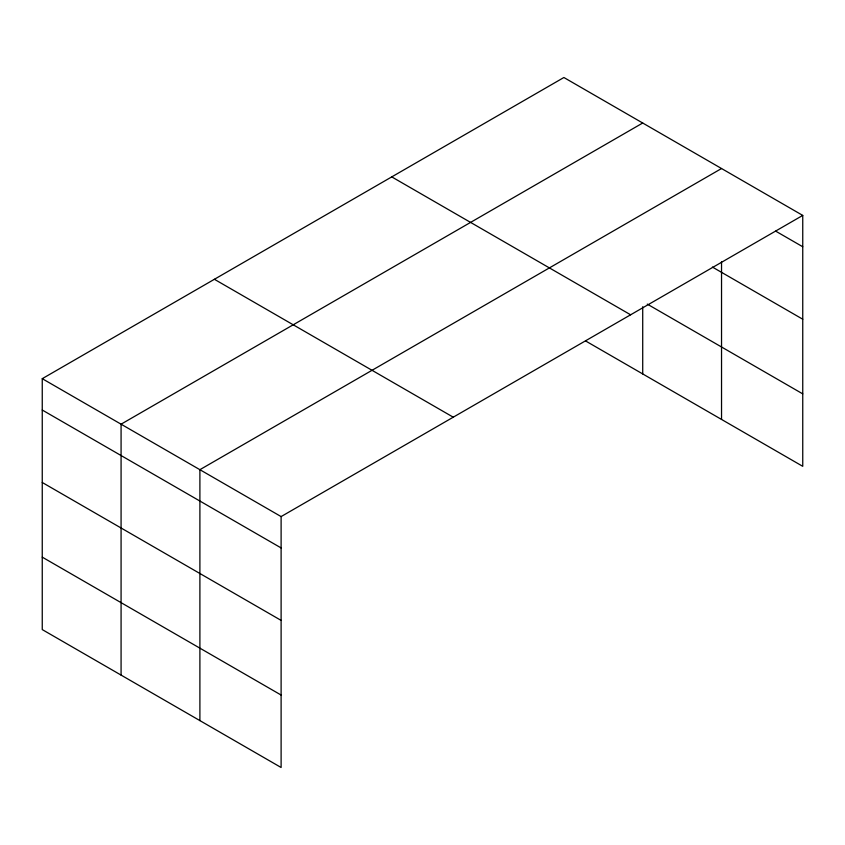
<?xml version="1.0" encoding="UTF-8"?>
<svg xmlns="http://www.w3.org/2000/svg" width="845" height="845" viewBox="0 0 845 845"><rect width="100%" height="100%" fill="white"/><g stroke="black" fill="none" stroke-linecap="round" stroke-linejoin="round"><path stroke-width="1.27" d="M802.75 215.412L563.89 77.508L42.25 378.676L42.25 629.588L281.11 767.492L281.11 516.58L802.75 215.412L802.75 466.324L585.596 340.957M642.718 123.011L121.078 424.179L121.078 675.102M721.535 168.525L199.895 469.683L199.895 720.605M775.678 231.139L802.75 246.761M712.398 267.062L802.75 319.22M647.281 304.115L802.75 393.876M391.753 176.89L630.613 314.794M214.387 279.283L453.247 417.187M42.25 378.676L281.11 516.58M42.25 410.026L281.11 547.93M42.25 482.484L281.11 620.388M42.25 557.14L281.11 695.044M721.535 261.792L721.535 419.437M642.718 306.746L642.718 373.934"/></g></svg>
